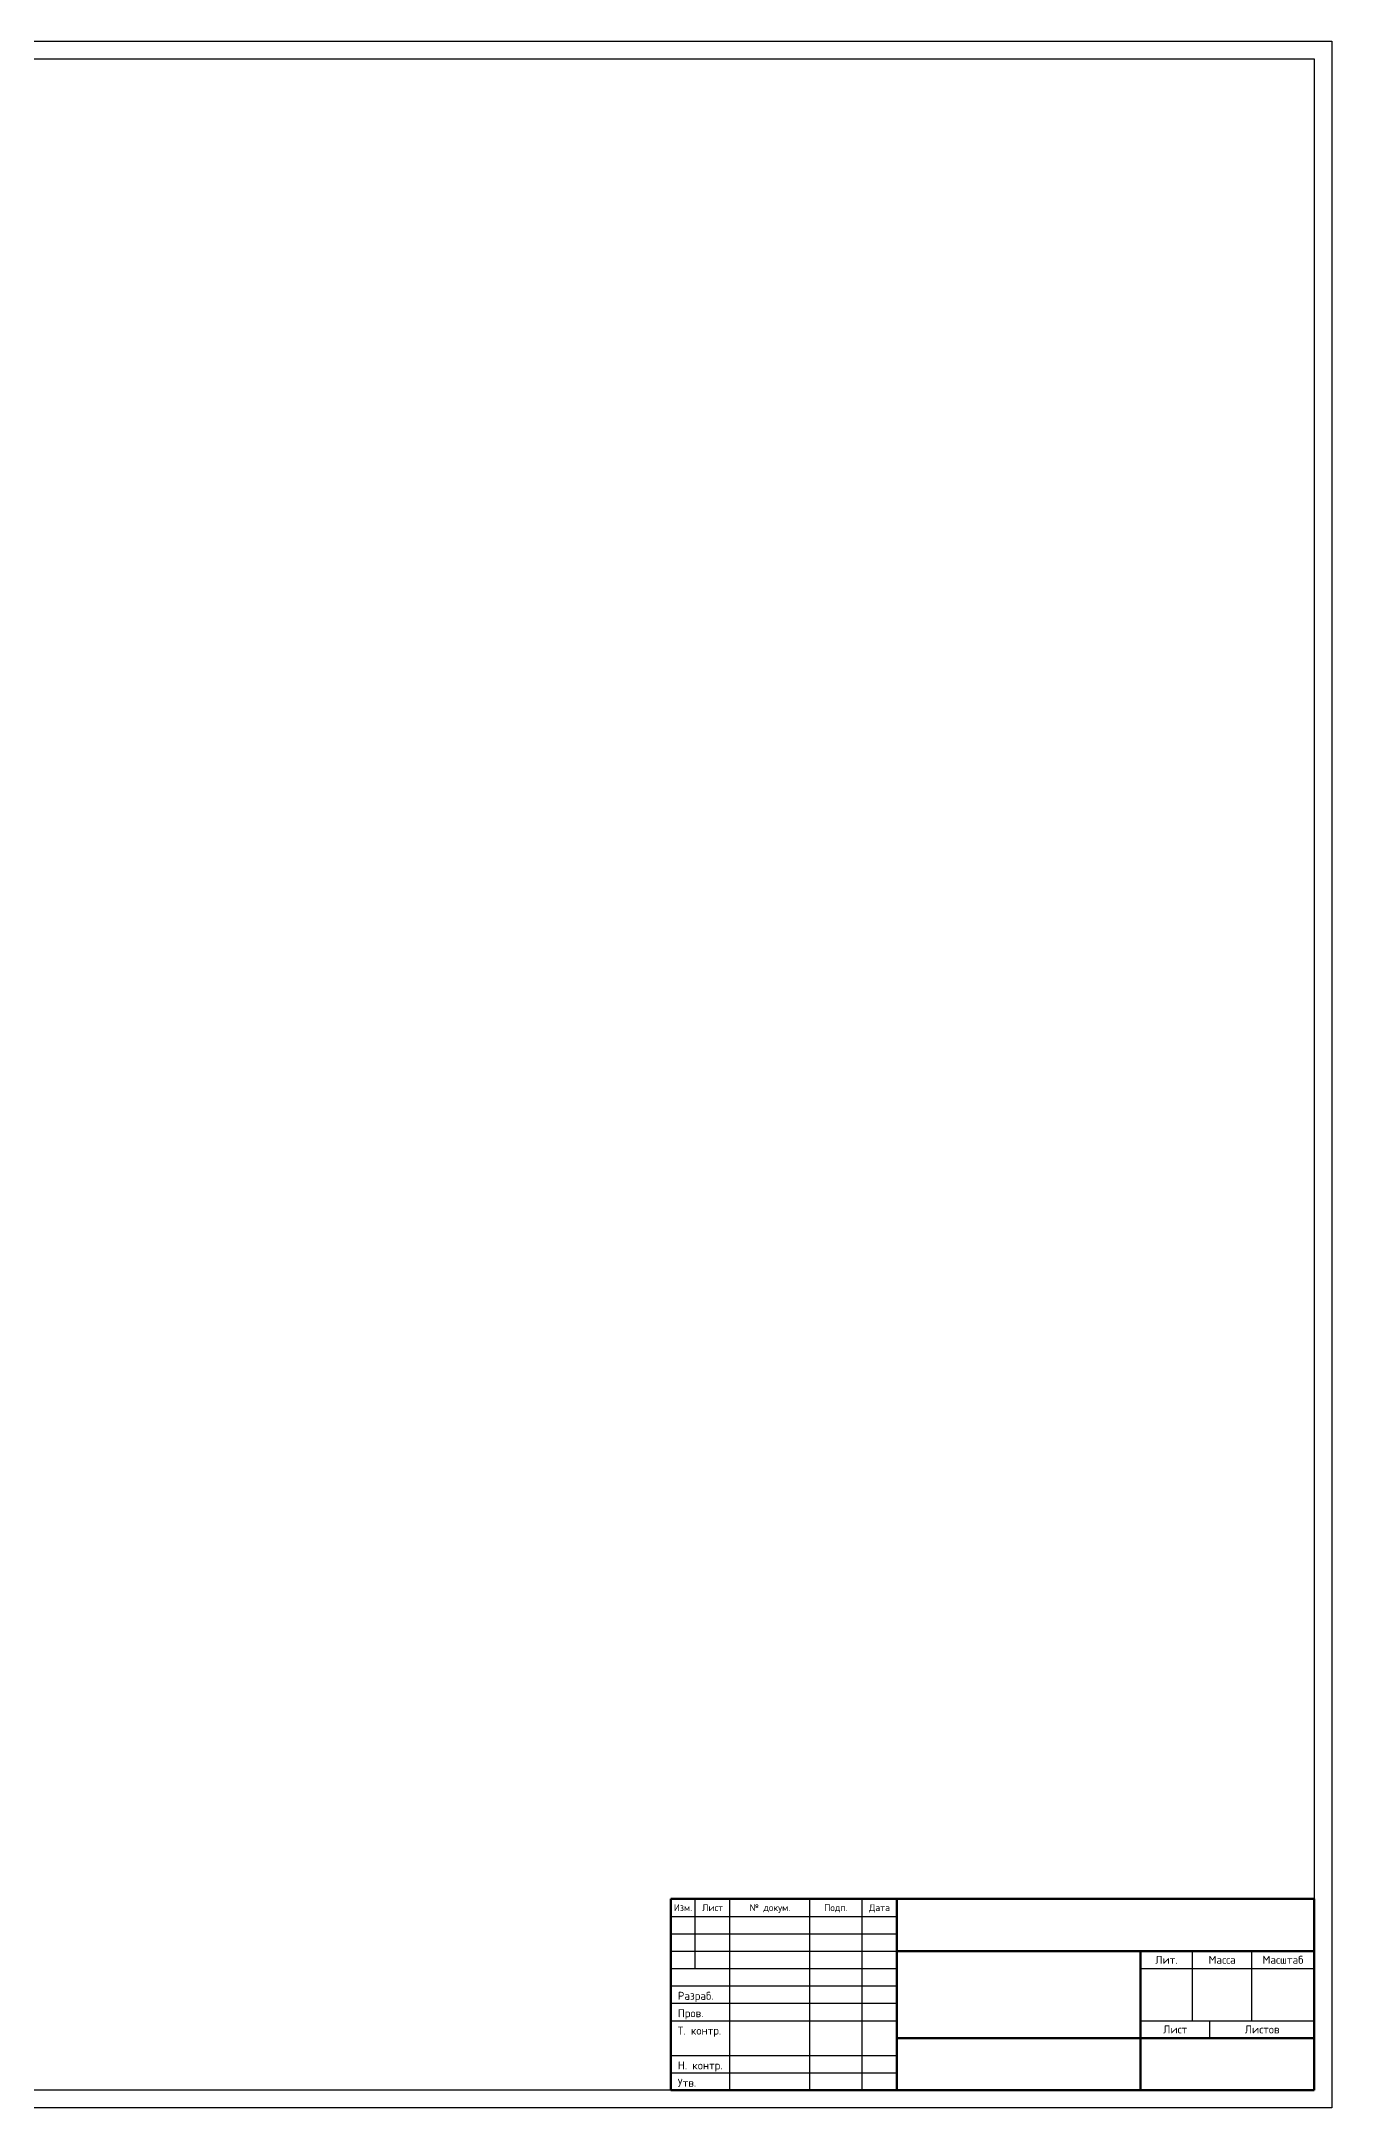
# Model space of a CAD drawing. Header units: millimetres. Extents: x 63961 to 279437, y 165795 to 374915.
# Drawn here: x 71481 to 77417, y 182306 to 191810 of the extents above; entities that cross this region are included whole.
import ezdxf
from ezdxf.enums import TextEntityAlignment as Align

# ---------------------------------------------------------------- set-up
doc = ezdxf.new("R2010")
doc.units = ezdxf.units.MM
doc.layers.add('Рамка', color=7, linetype='Continuous')
doc.styles.get("Standard").update_dxf_attribs({"font": 'isocpeur.ttf'})

msp = doc.modelspace()

# ---------------------------------------------------------------- linework, layer by layer
at = {"layer": 'Рамка'}
for p, q in [((63960.953, 191809.782), (77416.953, 191809.782)), ((77416.953, 191809.782), (77416.953, 182305.782)), ((64280.953, 191729.782), (77336.953, 191729.782)), ((77336.953, 191729.782), (77336.953, 182385.782)), ((77336.953, 182385.782), (64280.953, 182385.782)), ((77416.953, 182305.782), (63960.953, 182305.782))]:
    msp.add_line(p, q, dxfattribs=at)
at = {"layer": 'Рамка', "lineweight": 50}
for p, q in [((74376.953, 183265.782), (77336.953, 183265.782)), ((74376.953, 182385.782), (74376.953, 183265.782)), ((75416.953, 182385.782), (75416.953, 183265.782)), ((77336.953, 182385.782), (77336.953, 183265.782)), ((75416.953, 183025.782), (77336.953, 183025.782)), ((76536.953, 182385.782), (76536.953, 183025.782)), ((75416.953, 182625.782), (77336.953, 182625.782)), ((74376.953, 182385.782), (77336.953, 182385.782))]:
    msp.add_line(p, q, dxfattribs=at)
at = {"layer": 'Рамка', "lineweight": 25}
for p, q in [((74488.953, 182945.782), (74488.953, 183265.782)), ((74648.953, 182385.782), (74648.953, 183265.782)), ((75016.953, 182385.782), (75016.953, 183265.782)), ((75256.953, 182385.782), (75256.953, 183265.782)), ((74376.953, 183185.782), (75416.953, 183185.782)), ((74376.953, 183105.782), (75416.953, 183105.782)), ((74376.953, 183025.782), (75416.953, 183025.782)), ((76776.953, 182705.782), (76776.953, 183025.782)), ((77048.953, 182705.782), (77048.953, 183025.782)), ((74376.953, 182945.782), (75416.953, 182945.782)), ((74376.953, 182865.782), (75416.953, 182865.782)), ((76536.953, 182945.782), (77336.953, 182945.782)), ((74376.953, 182785.782), (75416.953, 182785.782)), ((74376.953, 182705.782), (75416.953, 182705.782)), ((76536.953, 182705.782), (77336.953, 182705.782)), ((76856.953, 182625.782), (76856.953, 182705.782)), ((74376.953, 182545.782), (75416.953, 182545.782)), ((74376.953, 182465.782), (75416.953, 182465.782))]:
    msp.add_line(p, q, dxfattribs=at)

# ---------------------------------------------------------------- texts
at = {"layer": 'Рамка'}
for s, height, p in [('Изм.', 32, (74432.953, 183225.782)), ('Лист', 32, (74568.953, 183225.782)), ('№ докум.', 32, (74832.953, 183225.782)), ('Подп.', 32, (75136.953, 183225.782)), ('Дата', 32, (75336.953, 183225.782)), ('Лит.', 36.8, (76656.953, 182985.782)), ('Масса', 36.8, (76912.953, 182985.782)), ('Масштаб', 36.8, (77192.953, 182985.782)), ('Лист', 36.8, (76696.953, 182665.782)), ('Листов', 36.8, (77096.953, 182665.782))]:
    msp.add_text(s, height=height, dxfattribs=at).set_placement(p, align=Align.MIDDLE_CENTER)
for s, p in [('Разраб.', (74408.953, 182801.782)), ('Т. контр.', (74408.953, 182641.782)), ('Пров.', (74408.953, 182721.782)), ('Н. контр.', (74408.953, 182481.782)), ('Утв.', (74408.953, 182401.782))]:
    msp.add_text(s, height=36.8, dxfattribs=at).set_placement(p)

doc.saveas('drawing.dxf')
